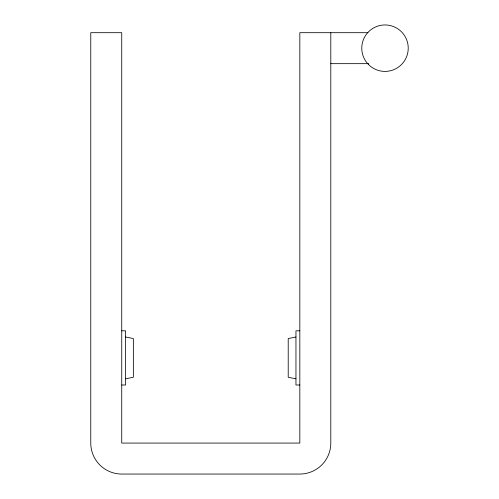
<?xml version="1.0" encoding="UTF-8"?>
<svg xmlns="http://www.w3.org/2000/svg" width="499" height="499" viewBox="0 0 499 499"><rect width="100%" height="100%" fill="white"/><g stroke="black" fill="none" stroke-linecap="round" stroke-linejoin="round"><path stroke-width="0.75" d="M295.957 337L288.216 338.547L288.216 377.263L295.957 378.81M125.611 378.81L133.352 377.263L133.352 338.547L125.611 337M367.969 32.691L299.83 32.691L299.83 443.075L121.737 443.075L121.737 32.691L90.768 32.691L90.768 443.075A30.975 30.975 0 0 0 121.737 474.05L299.83 474.05A30.975 30.975 0 0 0 330.8 443.075L330.8 32.691M330.8 63.666L368.742 63.666M121.737 330.8L125.611 330.8L125.611 385.003L121.737 385.003M299.83 330.8L295.957 330.8L295.957 385.003L299.83 385.003M368.58 64.608A23.228 23.228 0 0 0 407.44 54.191A23.228 23.228 0 0 0 378.991 25.742A23.228 23.228 0 0 0 368.58 64.608"/></g></svg>
